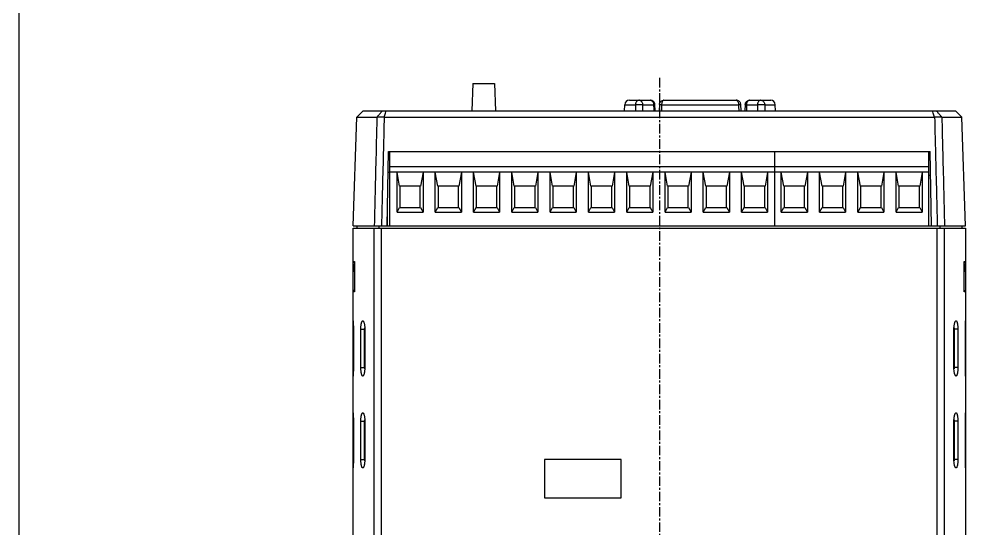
# Model space of a CAD drawing. Header units: millimetres. Extents: x 58 to 898, y 43 to 722.
# Drawn here: x 58 to 184, y 123.7 to 190.2 of the extents above; entities that cross this region are included whole.
import ezdxf

# ---------------------------------------------------------------- set-up
doc = ezdxf.new("R2010")
doc.units = ezdxf.units.MM
doc.linetypes.add('CENTER', pattern=[2, 1.25, -0.25, 0.25, -0.25])
doc.layers.add('도면층1', color=7, linetype='Continuous')

msp = doc.modelspace()

# ---------------------------------------------------------------- linework, layer by layer
at = {"color": 7, "linetype": 'Continuous'}
for p, q in [((117.195, 181.824), (117.06, 178.224)), ((117.195, 181.824), (119.995, 181.824)), ((119.995, 181.824), (120.13, 178.224)), ((137.012, 178.224), (137.034, 179.04)), ((137.034, 179.04), (138.414, 179.04)), ((137.634, 179.624), (140.368, 179.624)), ((139.354, 179.04), (140.792, 179.04)), ((140.994, 178.224), (140.968, 179.043)), ((141.545, 179.05), (141.51, 178.224)), ((141.838, 179.04), (151.883, 179.04)), ((142.144, 179.624), (151.577, 179.624)), ((152.211, 178.224), (152.176, 179.05)), ((152.753, 179.043), (152.727, 178.224)), ((152.929, 179.04), (154.367, 179.04)), ((153.353, 179.624), (156.087, 179.624)), ((155.307, 179.04), (156.687, 179.04)), ((156.709, 178.224), (156.687, 179.04)), ((102.869, 178.224), (102.041, 177.425)), ((102.869, 178.224), (180.221, 178.224)), ((180.221, 178.224), (181.049, 177.425)), ((101.545, 163.224), (102.041, 177.425)), ((102.041, 177.425), (104.658, 177.425)), ((104.658, 177.432), (105.604, 177.431)), ((105.604, 177.425), (177.486, 177.425)), ((177.486, 177.431), (178.432, 177.432)), ((178.432, 177.425), (181.049, 177.425)), ((181.545, 163.224), (181.049, 177.425)), ((105.996, 163.224), (106.166, 172.924)), ((106.166, 172.924), (176.924, 172.924)), ((106.358, 163.224), (106.358, 172.924)), ((156.608, 163.224), (156.608, 172.924)), ((156.61, 163.224), (156.61, 172.924)), ((176.735, 163.224), (176.735, 172.924)), ((177.094, 163.224), (176.924, 172.924)), ((106.358, 172.024), (106.15, 172.024)), ((176.94, 172.024), (176.735, 172.024)), ((156.608, 170.924), (106.358, 170.924)), ((156.608, 170.224), (106.358, 170.224)), ((107.283, 165.024), (107.283, 170.224)), ((107.603, 168.424), (107.283, 170.224)), ((110.683, 170.224), (110.363, 168.424)), ((110.683, 170.224), (110.683, 165.024)), ((112.283, 165.024), (112.283, 170.224)), ((112.603, 168.424), (112.283, 170.224)), ((115.683, 170.224), (115.363, 168.424)), ((115.683, 170.224), (115.683, 165.024)), ((117.283, 165.024), (117.283, 170.224)), ((117.603, 168.424), (117.283, 170.224)), ((120.683, 170.224), (120.363, 168.424)), ((120.683, 170.224), (120.683, 165.024)), ((122.283, 165.024), (122.283, 170.224)), ((122.603, 168.424), (122.283, 170.224)), ((125.683, 170.224), (125.363, 168.424)), ((125.683, 170.224), (125.683, 165.024)), ((127.283, 165.024), (127.283, 170.224)), ((127.603, 168.424), (127.283, 170.224)), ((130.683, 170.224), (130.363, 168.424)), ((130.683, 170.224), (130.683, 165.024)), ((132.283, 165.024), (132.283, 170.224)), ((132.603, 168.424), (132.283, 170.224)), ((135.683, 170.224), (135.363, 168.424)), ((135.683, 170.224), (135.683, 165.024)), ((137.283, 165.024), (137.283, 170.224)), ((137.603, 168.424), (137.283, 170.224)), ((140.683, 170.224), (140.363, 168.424)), ((140.683, 170.224), (140.683, 165.024)), ((142.283, 165.024), (142.283, 170.224)), ((142.603, 168.424), (142.283, 170.224)), ((145.683, 170.224), (145.363, 168.424)), ((145.683, 170.224), (145.683, 165.024)), ((147.283, 165.024), (147.283, 170.224)), ((147.603, 168.424), (147.283, 170.224)), ((150.683, 170.224), (150.363, 168.424)), ((150.683, 170.224), (150.683, 165.024)), ((152.283, 165.024), (152.283, 170.224)), ((152.603, 168.424), (152.283, 170.224)), ((155.683, 170.224), (155.363, 168.424)), ((155.683, 170.224), (155.683, 165.024)), ((176.735, 170.924), (156.61, 170.924)), ((176.735, 170.224), (156.61, 170.224)), ((157.473, 165.024), (157.473, 170.224)), ((157.793, 168.424), (157.473, 170.224)), ((160.873, 170.224), (160.553, 168.424)), ((160.873, 170.224), (160.873, 165.024)), ((162.473, 165.024), (162.473, 170.224)), ((162.793, 168.424), (162.473, 170.224)), ((165.873, 170.224), (165.553, 168.424)), ((165.873, 170.224), (165.873, 165.024)), ((167.473, 165.024), (167.473, 170.224)), ((167.793, 168.424), (167.473, 170.224)), ((170.873, 170.224), (170.553, 168.424)), ((170.873, 170.224), (170.873, 165.024)), ((172.473, 165.024), (172.473, 170.224)), ((172.793, 168.424), (172.473, 170.224)), ((175.873, 170.224), (175.553, 168.424)), ((175.873, 170.224), (175.873, 165.024)), ((106.358, 170.174), (106.118, 170.174)), ((176.735, 169.824), (176.979, 169.824)), ((110.363, 168.424), (107.603, 168.424)), ((107.683, 165.624), (107.683, 168.424)), ((110.283, 168.424), (110.283, 165.624)), ((115.363, 168.424), (112.603, 168.424)), ((112.683, 165.624), (112.683, 168.424)), ((115.283, 168.424), (115.283, 165.624)), ((120.363, 168.424), (117.603, 168.424)), ((117.683, 165.624), (117.683, 168.424)), ((120.283, 168.424), (120.283, 165.624)), ((125.363, 168.424), (122.603, 168.424)), ((122.683, 165.624), (122.683, 168.424)), ((125.283, 168.424), (125.283, 165.624)), ((130.363, 168.424), (127.603, 168.424)), ((127.683, 165.624), (127.683, 168.424)), ((130.283, 168.424), (130.283, 165.624)), ((135.363, 168.424), (132.603, 168.424)), ((132.683, 165.624), (132.683, 168.424)), ((135.283, 168.424), (135.283, 165.624)), ((140.363, 168.424), (137.603, 168.424)), ((137.683, 165.624), (137.683, 168.424)), ((140.283, 168.424), (140.283, 165.624)), ((145.363, 168.424), (142.603, 168.424)), ((142.683, 165.624), (142.683, 168.424)), ((145.283, 168.424), (145.283, 165.624)), ((150.363, 168.424), (147.603, 168.424)), ((147.683, 165.624), (147.683, 168.424)), ((150.283, 168.424), (150.283, 165.624)), ((155.363, 168.424), (152.603, 168.424)), ((152.683, 165.624), (152.683, 168.424)), ((155.283, 168.424), (155.283, 165.624)), ((160.553, 168.424), (157.793, 168.424)), ((157.873, 165.624), (157.873, 168.424)), ((160.473, 168.424), (160.473, 165.624)), ((165.553, 168.424), (162.793, 168.424)), ((162.873, 165.624), (162.873, 168.424)), ((165.473, 168.424), (165.473, 165.624)), ((170.553, 168.424), (167.793, 168.424)), ((167.873, 165.624), (167.873, 168.424)), ((170.473, 168.424), (170.473, 165.624)), ((175.553, 168.424), (172.793, 168.424)), ((172.873, 165.624), (172.873, 168.424)), ((175.473, 168.424), (175.473, 165.624)), ((106.058, 163.224), (106.058, 166.732)), ((107.283, 165.024), (107.603, 165.624)), ((107.603, 165.624), (110.363, 165.624)), ((110.363, 165.624), (110.683, 165.024)), ((112.283, 165.024), (112.603, 165.624)), ((112.603, 165.624), (115.363, 165.624)), ((115.363, 165.624), (115.683, 165.024)), ((117.283, 165.024), (117.603, 165.624)), ((117.603, 165.624), (120.363, 165.624)), ((120.363, 165.624), (120.683, 165.024)), ((122.283, 165.024), (122.603, 165.624)), ((122.603, 165.624), (125.363, 165.624)), ((125.363, 165.624), (125.683, 165.024)), ((127.283, 165.024), (127.603, 165.624)), ((127.603, 165.624), (130.363, 165.624)), ((130.363, 165.624), (130.683, 165.024)), ((132.283, 165.024), (132.603, 165.624)), ((132.603, 165.624), (135.363, 165.624)), ((135.363, 165.624), (135.683, 165.024)), ((137.283, 165.024), (137.603, 165.624)), ((137.603, 165.624), (140.363, 165.624)), ((140.363, 165.624), (140.683, 165.024)), ((142.283, 165.024), (142.603, 165.624)), ((142.603, 165.624), (145.363, 165.624)), ((145.363, 165.624), (145.683, 165.024)), ((147.283, 165.024), (147.603, 165.624)), ((147.603, 165.624), (150.363, 165.624)), ((150.363, 165.624), (150.683, 165.024)), ((152.283, 165.024), (152.603, 165.624)), ((152.603, 165.624), (155.363, 165.624)), ((155.363, 165.624), (155.683, 165.024)), ((157.473, 165.024), (157.793, 165.624)), ((157.793, 165.624), (160.553, 165.624)), ((160.553, 165.624), (160.873, 165.024)), ((162.473, 165.024), (162.793, 165.624)), ((162.793, 165.624), (165.553, 165.624)), ((165.553, 165.624), (165.873, 165.024)), ((167.473, 165.024), (167.793, 165.624)), ((167.793, 165.624), (170.553, 165.624)), ((170.553, 165.624), (170.873, 165.024)), ((172.473, 165.024), (172.793, 165.624)), ((172.793, 165.624), (175.553, 165.624)), ((175.553, 165.624), (175.873, 165.024)), ((107.283, 165.024), (110.683, 165.024)), ((112.283, 165.024), (115.683, 165.024)), ((117.283, 165.024), (120.683, 165.024)), ((122.283, 165.024), (125.683, 165.024)), ((127.283, 165.024), (130.683, 165.024)), ((132.283, 165.024), (135.683, 165.024)), ((137.283, 165.024), (140.683, 165.024)), ((142.283, 165.024), (145.683, 165.024)), ((147.283, 165.024), (150.683, 165.024)), ((152.283, 165.024), (155.683, 165.024)), ((157.473, 165.024), (160.873, 165.024)), ((162.473, 165.024), (165.873, 165.024)), ((167.473, 165.024), (170.873, 165.024)), ((172.473, 165.024), (175.873, 165.024)), ((101.545, 163.224), (156.608, 163.224)), ((101.545, 162.924), (181.545, 162.924)), ((101.545, 78.224), (101.545, 162.924)), ((102.045, 163.224), (102.045, 162.924)), ((104.306, 108.493), (104.306, 162.924)), ((104.897, 163.224), (104.897, 162.924)), ((105.251, 108.316), (105.251, 162.924)), ((156.61, 163.224), (181.545, 163.224)), ((177.839, 108.316), (177.839, 162.924)), ((178.194, 163.224), (178.194, 162.924)), ((178.784, 108.493), (178.784, 162.924)), ((181.045, 163.224), (181.045, 162.924)), ((181.545, 162.924), (181.545, 78.224)), ((101.545, 158.574), (101.747, 158.372)), ((101.545, 158.574), (101.747, 158.574)), ((101.745, 157.224), (101.745, 158.224)), ((101.747, 158.574), (101.747, 154.624)), ((181.545, 158.574), (181.343, 158.372)), ((181.343, 158.574), (181.545, 158.574)), ((181.343, 154.624), (181.343, 158.574)), ((181.345, 158.224), (181.345, 157.224)), ((101.545, 154.624), (101.747, 154.826)), ((101.747, 154.624), (101.545, 154.624)), ((181.545, 154.624), (181.343, 154.826)), ((181.545, 154.624), (181.343, 154.624)), ((101.545, 150.824), (101.546, 150.824)), ((181.544, 150.824), (181.545, 150.824)), ((101.545, 149.724), (101.582, 149.724)), ((101.582, 149.724), (101.582, 144.724)), ((102.562, 144.724), (102.562, 149.724)), ((102.562, 149.724), (103.073, 149.724)), ((103.052, 144.724), (103.052, 149.724)), ((103.073, 149.724), (103.073, 144.724)), ((180.528, 149.724), (180.017, 149.724)), ((180.017, 144.724), (180.017, 149.724)), ((180.038, 149.724), (180.038, 144.724)), ((180.528, 149.724), (180.528, 144.724)), ((181.545, 149.724), (181.508, 149.724)), ((181.508, 144.724), (181.508, 149.724)), ((101.545, 144.724), (101.582, 144.724)), ((102.562, 144.724), (103.073, 144.724)), ((180.528, 144.724), (180.017, 144.724)), ((181.545, 144.724), (181.508, 144.724)), ((101.546, 143.624), (101.545, 143.624)), ((181.545, 143.624), (181.544, 143.624)), ((101.545, 138.824), (101.546, 138.824)), ((181.544, 138.824), (181.545, 138.824)), ((101.545, 137.724), (101.582, 137.724)), ((101.582, 137.724), (101.582, 132.724)), ((102.562, 132.724), (102.562, 137.724)), ((102.562, 137.724), (103.073, 137.724)), ((103.052, 132.724), (103.052, 137.724)), ((103.073, 137.724), (103.073, 132.724)), ((180.017, 132.724), (180.017, 137.724)), ((180.528, 137.724), (180.017, 137.724)), ((180.038, 137.724), (180.038, 132.724)), ((180.528, 137.724), (180.528, 132.724)), ((181.508, 132.724), (181.508, 137.724)), ((181.545, 137.724), (181.508, 137.724)), ((101.545, 132.724), (101.582, 132.724)), ((102.562, 132.724), (103.073, 132.724)), ((126.545, 132.724), (126.545, 127.724)), ((136.545, 132.724), (126.545, 132.724)), ((136.545, 127.724), (136.545, 132.724)), ((180.528, 132.724), (180.017, 132.724)), ((181.545, 132.724), (181.508, 132.724)), ((101.546, 131.624), (101.545, 131.624)), ((181.545, 131.624), (181.544, 131.624)), ((126.545, 127.724), (136.545, 127.724))]:
    msp.add_line(p, q, dxfattribs=at)
msp.add_lwpolyline([(57.955, 623.708), (897.871, 623.708), (897.871, 42.67), (57.955, 42.67)], close=True)
for centre, start, end in [((137.634, 179.024), 90, 178.5), ((156.087, 179.024), 1.5, 90)]:
    msp.add_arc(centre, 0.6, start, end, dxfattribs=at)
for points in [[(138.414, 179.04), (138.413, 178.768), (138.412, 178.496), (138.411, 178.224)], [(139.354, 179.04), (139.353, 178.768), (139.351, 178.496), (139.35, 178.224)], [(140.792, 179.04), (140.801, 178.768), (140.81, 178.496), (140.818, 178.224)], [(140.881, 179.335), (140.866, 179.36), (140.849, 179.385), (140.83, 179.407)], [(140.943, 179.195), (140.935, 179.222), (140.925, 179.249), (140.913, 179.275)], [(141.571, 179.2), (141.579, 179.227), (141.589, 179.254), (141.601, 179.279)], [(141.838, 179.04), (141.826, 178.768), (141.814, 178.496), (141.802, 178.224)], [(151.883, 179.04), (151.895, 178.768), (151.907, 178.496), (151.919, 178.224)], [(152.929, 179.04), (152.92, 178.767), (152.911, 178.495), (152.903, 178.222)], [(154.367, 179.04), (154.368, 178.768), (154.37, 178.496), (154.371, 178.224)], [(155.307, 179.04), (155.308, 178.768), (155.309, 178.496), (155.31, 178.224)], [(181.544, 150.825), (181.544, 150.825), (181.545, 150.824), (181.545, 150.824)], [(103.052, 149.724), (103.052, 149.785), (103.055, 149.845), (103.063, 149.905)], [(180.038, 144.724), (180.038, 144.664), (180.035, 144.603), (180.028, 144.543)], [(101.546, 143.624), (101.546, 143.624), (101.545, 143.624), (101.545, 143.624)], [(181.544, 138.825), (181.544, 138.825), (181.545, 138.824), (181.545, 138.824)], [(103.052, 137.724), (103.052, 137.785), (103.055, 137.845), (103.063, 137.905)], [(180.038, 132.724), (180.038, 132.664), (180.035, 132.603), (180.028, 132.543)], [(101.546, 131.624), (101.546, 131.624), (101.545, 131.624), (101.545, 131.624)]]:
    msp.add_open_spline(points, degree=3, dxfattribs=at)
for points, knots in [([(138.93, 179.624), (138.884, 179.624), (138.792, 179.61), (138.665, 179.547), (138.557, 179.449), (138.477, 179.324), (138.428, 179.185), (138.415, 179.088), (138.414, 179.04)], [0, 0, 0, 0, 0.13624454, 0.27555328, 0.42026591, 0.56889954, 0.71616687, 0.85939691, 0.85939691, 0.85939691, 0.85939691]), ([(138.414, 179.04), (138.446, 179.042), (138.52, 179.045), (138.641, 179.048), (138.782, 179.05), (138.933, 179.05), (139.084, 179.048), (139.224, 179.045), (139.313, 179.042), (139.354, 179.04)], [0, 0, 0, 0, 0.09629911, 0.22064673, 0.36477543, 0.51902036, 0.67305686, 0.81654017, 0.93994838, 0.93994838, 0.93994838, 0.93994838]), ([(138.93, 179.624), (138.967, 179.624), (139.046, 179.609), (139.151, 179.545), (139.239, 179.446), (139.304, 179.322), (139.343, 179.183), (139.353, 179.088), (139.354, 179.04)], [0, 0, 0, 0, 0.11270879, 0.23244124, 0.36365203, 0.50496935, 0.64955037, 0.7924155, 0.7924155, 0.7924155, 0.7924155]), ([(140.368, 179.624), (140.405, 179.624), (140.481, 179.61), (140.584, 179.549), (140.671, 179.454), (140.738, 179.332), (140.78, 179.191), (140.791, 179.091), (140.792, 179.04)], [0, 0, 0, 0, 0.10995726, 0.22654436, 0.35372959, 0.49240683, 0.64012653, 0.79246253, 0.79246253, 0.79246253, 0.79246253]), ([(140.968, 179.043), (140.966, 179.095), (140.95, 179.197), (140.887, 179.339), (140.79, 179.46), (140.666, 179.553), (140.522, 179.611), (140.419, 179.624), (140.368, 179.624)], [0, 0, 0, 0, 0.15361284, 0.30706417, 0.46046817, 0.6137678, 0.76720805, 0.92080542, 0.92080542, 0.92080542, 0.92080542]), ([(140.792, 179.04), (140.823, 179.041), (140.883, 179.046), (140.915, 179.037), (140.973, 179.049), (140.968, 179.044)], [0, 0, 0, 0, 0.09189576, 0.15154966, 0.17546559, 0.17546559, 0.17546559, 0.17546559]), ([(141.545, 179.05), (141.547, 179.1), (141.564, 179.202), (141.628, 179.342), (141.725, 179.462), (141.849, 179.554), (141.991, 179.611), (142.094, 179.624), (142.144, 179.624)], [0, 0, 0, 0, 0.15252293, 0.30494675, 0.45734737, 0.60968184, 0.7621025, 0.91461845, 0.91461845, 0.91461845, 0.91461845]), ([(141.545, 179.05), (141.55, 179.054), (141.579, 179.044), (141.633, 179.051), (141.726, 179.043), (141.797, 179.042), (141.838, 179.04)], [0, 0, 0, 0, 0.01929018, 0.07755288, 0.17086862, 0.29305515, 0.29305515, 0.29305515, 0.29305515]), ([(142.144, 179.624), (142.117, 179.624), (142.057, 179.607), (141.981, 179.541), (141.92, 179.442), (141.874, 179.319), (141.845, 179.182), (141.838, 179.088), (141.838, 179.04)], [0, 0, 0, 0, 0.08272935, 0.17898362, 0.29513335, 0.42873384, 0.57057733, 0.71307656, 0.71307656, 0.71307656, 0.71307656]), ([(151.577, 179.624), (151.604, 179.624), (151.664, 179.607), (151.74, 179.541), (151.801, 179.442), (151.847, 179.319), (151.876, 179.182), (151.883, 179.088), (151.883, 179.04)], [0, 0, 0, 0, 0.08272981, 0.17898447, 0.29513429, 0.42873459, 0.57057774, 0.71307655, 0.71307655, 0.71307655, 0.71307655]), ([(152.176, 179.05), (152.174, 179.1), (152.157, 179.202), (152.093, 179.342), (151.996, 179.462), (151.872, 179.554), (151.73, 179.611), (151.627, 179.624), (151.577, 179.624)], [0, 0, 0, 0, 0.15252289, 0.30494672, 0.45734734, 0.60968183, 0.76210249, 0.91461845, 0.91461845, 0.91461845, 0.91461845]), ([(151.883, 179.04), (151.924, 179.042), (151.995, 179.043), (152.088, 179.051), (152.142, 179.044), (152.171, 179.054), (152.176, 179.05)], [0, 0, 0, 0, 0.1221673, 0.21549198, 0.27375938, 0.2930552, 0.2930552, 0.2930552, 0.2930552]), ([(152.753, 179.044), (152.748, 179.049), (152.806, 179.037), (152.838, 179.046), (152.898, 179.041), (152.929, 179.04)], [0, 0, 0, 0, 0.02390993, 0.08355492, 0.17546587, 0.17546587, 0.17546587, 0.17546587]), ([(152.753, 179.043), (152.755, 179.095), (152.771, 179.197), (152.834, 179.339), (152.931, 179.46), (153.055, 179.553), (153.199, 179.611), (153.302, 179.624), (153.353, 179.624)], [0, 0, 0, 0, 0.15361297, 0.30706427, 0.46046824, 0.61376785, 0.76720807, 0.92080542, 0.92080542, 0.92080542, 0.92080542]), ([(153.353, 179.624), (153.316, 179.624), (153.24, 179.61), (153.137, 179.549), (153.05, 179.454), (152.983, 179.332), (152.941, 179.191), (152.93, 179.091), (152.929, 179.04)], [0, 0, 0, 0, 0.10995731, 0.22654427, 0.35372959, 0.4924069, 0.64012641, 0.79246253, 0.79246253, 0.79246253, 0.79246253]), ([(154.791, 179.624), (154.754, 179.624), (154.675, 179.609), (154.57, 179.545), (154.482, 179.446), (154.417, 179.322), (154.378, 179.183), (154.368, 179.088), (154.367, 179.04)], [0, 0, 0, 0, 0.11270935, 0.23244214, 0.36365291, 0.50497, 0.64955074, 0.79241549, 0.79241549, 0.79241549, 0.79241549]), ([(154.367, 179.04), (154.408, 179.042), (154.497, 179.045), (154.637, 179.048), (154.788, 179.05), (154.939, 179.05), (155.08, 179.048), (155.201, 179.045), (155.275, 179.042), (155.307, 179.04)], [0, 0, 0, 0, 0.1233847, 0.26687139, 0.42090585, 0.57515141, 0.71928332, 0.84362951, 0.93994839, 0.93994839, 0.93994839, 0.93994839]), ([(154.791, 179.624), (154.837, 179.624), (154.929, 179.61), (155.056, 179.547), (155.164, 179.449), (155.244, 179.324), (155.293, 179.185), (155.306, 179.088), (155.307, 179.04)], [0, 0, 0, 0, 0.1362438, 0.27555215, 0.4202648, 0.56889873, 0.71616644, 0.85939692, 0.85939692, 0.85939692, 0.85939692]), ([(104.658, 177.425), (104.734, 177.513), (104.89, 177.687), (105.122, 177.955), (105.278, 178.134), (105.357, 178.224)], [0, 0, 0, 0, 0.3490639, 0.7014655, 1.0622697, 1.0622697, 1.0622697, 1.0622697]), ([(105.604, 177.425), (105.634, 177.511), (105.68, 177.691), (105.778, 177.954), (105.839, 178.134), (105.87, 178.224)], [0, 0, 0, 0, 0.27394866, 0.55540189, 0.8427571, 0.8427571, 0.8427571, 0.8427571]), ([(177.486, 177.425), (177.456, 177.511), (177.41, 177.691), (177.312, 177.954), (177.251, 178.134), (177.22, 178.224)], [0, 0, 0, 0, 0.27394422, 0.5553975, 0.8427571, 0.8427571, 0.8427571, 0.8427571]), ([(178.432, 177.425), (178.356, 177.513), (178.2, 177.687), (177.969, 177.955), (177.812, 178.134), (177.733, 178.224)], [0, 0, 0, 0, 0.3490693, 0.7014708, 1.0622697, 1.0622697, 1.0622697, 1.0622697]), ([(104.658, 177.425), (104.624, 176.041), (104.547, 172.958), (104.43, 168.224), (104.347, 164.874), (104.306, 163.224)], [0, 0, 0, 0, 4.1511625, 9.2539368, 14.2048392, 14.2048392, 14.2048392, 14.2048392]), ([(105.604, 177.425), (105.57, 176.041), (105.493, 172.958), (105.375, 168.224), (105.291, 164.874), (105.25, 163.224)], [0, 0, 0, 0, 4.1511797, 9.253975, 14.2048977, 14.2048977, 14.2048977, 14.2048977]), ([(177.486, 177.425), (177.521, 176.035), (177.598, 172.946), (177.716, 168.212), (177.799, 164.868), (177.84, 163.224)], [0, 0, 0, 0, 4.1694346, 9.2722299, 14.2048977, 14.2048977, 14.2048977, 14.2048977]), ([(178.432, 177.425), (178.467, 176.035), (178.543, 172.946), (178.661, 168.212), (178.743, 164.868), (178.784, 163.224)], [0, 0, 0, 0, 4.1694174, 9.2721917, 14.2048392, 14.2048392, 14.2048392, 14.2048392]), ([(101.546, 150.825), (101.556, 150.828), (101.545, 150.749), (101.569, 150.68), (101.567, 150.485), (101.578, 150.268), (101.581, 150.003), (101.582, 149.821), (101.582, 149.724)], [0, 0, 0, 0, 0.031311, 0.1348891, 0.3150879, 0.5531105, 0.8119372, 1.1014894, 1.1014894, 1.1014894, 1.1014894]), ([(102.562, 149.724), (102.562, 149.761), (102.563, 149.835), (102.567, 149.965), (102.576, 150.113), (102.592, 150.274), (102.613, 150.421), (102.64, 150.55), (102.671, 150.657), (102.705, 150.738), (102.741, 150.794), (102.778, 150.822), (102.808, 150.825), (102.829, 150.82), (102.848, 150.809), (102.859, 150.8), (102.864, 150.795)], [0, 0, 0, 0, 0.110231, 0.2210327, 0.39107, 0.5544908, 0.7053919, 0.8384591, 0.9493931, 1.0369968, 1.1019949, 1.1489654, 1.1693236, 1.19024, 1.2137803, 1.2340968, 1.2340968, 1.2340968, 1.2340968]), ([(102.864, 150.795), (102.866, 150.793), (102.884, 150.774), (102.915, 150.725), (102.953, 150.638), (102.987, 150.527), (103.017, 150.394), (103.041, 150.244), (103.066, 150.026), (103.073, 149.851), (103.073, 149.731), (103.073, 149.724)], [0, 0, 0, 0, 0.0073923, 0.0784258, 0.1726738, 0.2902342, 0.428052, 0.5818282, 0.7458836, 1.0847781, 1.1058491, 1.1058491, 1.1058491, 1.1058491]), ([(180.017, 149.724), (180.017, 149.762), (180.018, 149.836), (180.023, 149.968), (180.034, 150.116), (180.053, 150.277), (180.079, 150.424), (180.11, 150.552), (180.145, 150.658), (180.182, 150.738), (180.211, 150.78), (180.226, 150.795)], [0, 0, 0, 0, 0.1117664, 0.2240293, 0.3943484, 0.557979, 0.7091572, 0.8427206, 0.9544639, 1.0431217, 1.1058159, 1.1058159, 1.1058159, 1.1058159]), ([(180.226, 150.795), (180.227, 150.795), (180.239, 150.807), (180.26, 150.822), (180.29, 150.825), (180.311, 150.82), (180.331, 150.807), (180.36, 150.779), (180.393, 150.724), (180.426, 150.636), (180.456, 150.524), (180.482, 150.39), (180.502, 150.24), (180.522, 150.022), (180.528, 149.849), (180.528, 149.73), (180.528, 149.724)], [0, 0, 0, 0, 0.0034553, 0.0512388, 0.0716835, 0.0924297, 0.115605, 0.1428178, 0.2128354, 0.3062777, 0.4233892, 0.5609974, 0.7146017, 0.8783672, 1.2158842, 1.234196, 1.234196, 1.234196, 1.234196]), ([(181.508, 149.724), (181.508, 149.818), (181.509, 150.002), (181.513, 150.27), (181.523, 150.491), (181.523, 150.685), (181.543, 150.749), (181.536, 150.829), (181.545, 150.824)], [0, 0, 0, 0, 0.2802011, 0.5548335, 0.7949343, 0.9709091, 1.0713056, 1.1014298, 1.1014298, 1.1014298, 1.1014298]), ([(180.028, 149.903), (180.034, 149.847), (180.038, 149.787), (180.038, 149.728), (180.038, 149.724)], [0, 0, 0, 0, 0.16915864, 0.1791469, 0.1791469, 0.1791469, 0.1791469]), ([(101.582, 144.724), (101.582, 144.631), (101.581, 144.446), (101.577, 144.178), (101.567, 143.957), (101.567, 143.763), (101.547, 143.699), (101.554, 143.62), (101.545, 143.624)], [0, 0, 0, 0, 0.2805643, 0.5553686, 0.79544, 0.971374, 1.071376, 1.1014343, 1.1014343, 1.1014343, 1.1014343]), ([(102.864, 143.654), (102.863, 143.653), (102.851, 143.641), (102.83, 143.627), (102.8, 143.623), (102.779, 143.629), (102.759, 143.641), (102.73, 143.67), (102.698, 143.725), (102.664, 143.812), (102.634, 143.925), (102.608, 144.058), (102.588, 144.209), (102.568, 144.426), (102.562, 144.6), (102.562, 144.718), (102.562, 144.724)], [0, 0, 0, 0, 0.0034553, 0.0512388, 0.0716835, 0.0924297, 0.115605, 0.1428178, 0.2128354, 0.3062777, 0.4233892, 0.5609974, 0.7146017, 0.8783672, 1.2158842, 1.234196, 1.234196, 1.234196, 1.234196]), ([(103.073, 144.724), (103.073, 144.687), (103.072, 144.612), (103.067, 144.481), (103.056, 144.333), (103.037, 144.172), (103.011, 144.025), (102.98, 143.896), (102.945, 143.79), (102.908, 143.711), (102.879, 143.669), (102.864, 143.654)], [0, 0, 0, 0, 0.1117664, 0.2240293, 0.3943484, 0.557979, 0.7091572, 0.8427206, 0.9544639, 1.0431217, 1.1058159, 1.1058159, 1.1058159, 1.1058159]), ([(103.062, 144.545), (103.056, 144.601), (103.052, 144.661), (103.052, 144.721), (103.052, 144.724)], [0, 0, 0, 0, 0.16915864, 0.1791469, 0.1791469, 0.1791469, 0.1791469]), ([(180.226, 143.654), (180.224, 143.656), (180.206, 143.674), (180.175, 143.723), (180.137, 143.81), (180.103, 143.922), (180.073, 144.055), (180.049, 144.205), (180.025, 144.423), (180.017, 144.597), (180.017, 144.717), (180.017, 144.724)], [0, 0, 0, 0, 0.0073923, 0.0784258, 0.1726738, 0.2902342, 0.428052, 0.5818282, 0.7458836, 1.0847781, 1.1058491, 1.1058491, 1.1058491, 1.1058491]), ([(180.528, 144.724), (180.528, 144.688), (180.527, 144.614), (180.523, 144.484), (180.514, 144.336), (180.498, 144.175), (180.477, 144.027), (180.45, 143.898), (180.419, 143.792), (180.385, 143.711), (180.349, 143.654), (180.312, 143.627), (180.282, 143.623), (180.261, 143.628), (180.242, 143.639), (180.231, 143.649), (180.226, 143.654)], [0, 0, 0, 0, 0.110231, 0.2210327, 0.39107, 0.5544908, 0.7053919, 0.8384591, 0.9493931, 1.0369968, 1.1019949, 1.1489654, 1.1693236, 1.19024, 1.2137803, 1.2340968, 1.2340968, 1.2340968, 1.2340968]), ([(181.544, 143.624), (181.534, 143.621), (181.546, 143.7), (181.521, 143.77), (181.523, 143.964), (181.513, 144.181), (181.509, 144.446), (181.508, 144.628), (181.508, 144.724)], [0, 0, 0, 0, 0.031425, 0.1353331, 0.315744, 0.5532447, 0.8121415, 1.1014863, 1.1014863, 1.1014863, 1.1014863]), ([(101.546, 138.825), (101.556, 138.828), (101.545, 138.749), (101.569, 138.68), (101.567, 138.485), (101.578, 138.268), (101.581, 138.003), (101.582, 137.821), (101.582, 137.724)], [0, 0, 0, 0, 0.031311, 0.1348891, 0.3150879, 0.5531105, 0.8119372, 1.1014894, 1.1014894, 1.1014894, 1.1014894]), ([(102.562, 137.724), (102.562, 137.761), (102.563, 137.835), (102.567, 137.965), (102.576, 138.113), (102.592, 138.274), (102.613, 138.421), (102.64, 138.55), (102.671, 138.657), (102.705, 138.738), (102.741, 138.794), (102.778, 138.822), (102.808, 138.825), (102.829, 138.82), (102.848, 138.809), (102.859, 138.8), (102.864, 138.795)], [0, 0, 0, 0, 0.110231, 0.2210327, 0.39107, 0.5544908, 0.7053919, 0.8384591, 0.9493931, 1.0369968, 1.1019949, 1.1489654, 1.1693236, 1.19024, 1.2137803, 1.2340968, 1.2340968, 1.2340968, 1.2340968]), ([(102.864, 138.795), (102.866, 138.793), (102.884, 138.774), (102.915, 138.725), (102.953, 138.638), (102.987, 138.527), (103.017, 138.394), (103.041, 138.244), (103.066, 138.026), (103.073, 137.851), (103.073, 137.731), (103.073, 137.724)], [0, 0, 0, 0, 0.0073923, 0.0784258, 0.1726738, 0.2902342, 0.428052, 0.5818282, 0.7458836, 1.0847781, 1.1058491, 1.1058491, 1.1058491, 1.1058491]), ([(180.017, 137.724), (180.017, 137.762), (180.018, 137.836), (180.023, 137.968), (180.034, 138.116), (180.053, 138.277), (180.079, 138.424), (180.11, 138.552), (180.145, 138.658), (180.182, 138.738), (180.211, 138.78), (180.226, 138.795)], [0, 0, 0, 0, 0.1117664, 0.2240293, 0.3943484, 0.557979, 0.7091572, 0.8427206, 0.9544639, 1.0431217, 1.1058159, 1.1058159, 1.1058159, 1.1058159]), ([(180.226, 138.795), (180.227, 138.795), (180.239, 138.807), (180.26, 138.822), (180.29, 138.825), (180.311, 138.82), (180.331, 138.807), (180.36, 138.779), (180.393, 138.724), (180.426, 138.636), (180.456, 138.524), (180.482, 138.39), (180.502, 138.24), (180.522, 138.022), (180.528, 137.849), (180.528, 137.73), (180.528, 137.724)], [0, 0, 0, 0, 0.0034553, 0.0512388, 0.0716835, 0.0924297, 0.115605, 0.1428178, 0.2128354, 0.3062777, 0.4233892, 0.5609974, 0.7146017, 0.8783672, 1.2158842, 1.234196, 1.234196, 1.234196, 1.234196]), ([(181.508, 137.724), (181.508, 137.818), (181.509, 138.002), (181.513, 138.27), (181.523, 138.491), (181.523, 138.685), (181.543, 138.749), (181.536, 138.829), (181.545, 138.824)], [0, 0, 0, 0, 0.2802011, 0.5548335, 0.7949343, 0.9709091, 1.0713056, 1.1014298, 1.1014298, 1.1014298, 1.1014298]), ([(180.028, 137.903), (180.034, 137.847), (180.038, 137.787), (180.038, 137.728), (180.038, 137.724)], [0, 0, 0, 0, 0.16915864, 0.1791469, 0.1791469, 0.1791469, 0.1791469]), ([(101.582, 132.724), (101.582, 132.631), (101.581, 132.446), (101.577, 132.178), (101.567, 131.957), (101.567, 131.763), (101.547, 131.699), (101.554, 131.62), (101.545, 131.624)], [0, 0, 0, 0, 0.2805643, 0.5553686, 0.79544, 0.971374, 1.071376, 1.1014343, 1.1014343, 1.1014343, 1.1014343]), ([(102.864, 131.654), (102.863, 131.653), (102.851, 131.641), (102.83, 131.627), (102.8, 131.623), (102.779, 131.629), (102.759, 131.641), (102.73, 131.67), (102.698, 131.725), (102.664, 131.812), (102.634, 131.925), (102.608, 132.058), (102.588, 132.209), (102.568, 132.426), (102.562, 132.6), (102.562, 132.718), (102.562, 132.724)], [0, 0, 0, 0, 0.0034553, 0.0512388, 0.0716835, 0.0924297, 0.115605, 0.1428178, 0.2128354, 0.3062777, 0.4233892, 0.5609974, 0.7146017, 0.8783672, 1.2158842, 1.234196, 1.234196, 1.234196, 1.234196]), ([(103.073, 132.724), (103.073, 132.687), (103.072, 132.612), (103.067, 132.481), (103.056, 132.333), (103.037, 132.172), (103.011, 132.025), (102.98, 131.896), (102.945, 131.79), (102.908, 131.711), (102.879, 131.669), (102.864, 131.654)], [0, 0, 0, 0, 0.1117664, 0.2240293, 0.3943484, 0.557979, 0.7091572, 0.8427206, 0.9544639, 1.0431217, 1.1058159, 1.1058159, 1.1058159, 1.1058159]), ([(103.062, 132.545), (103.056, 132.601), (103.052, 132.661), (103.052, 132.721), (103.052, 132.724)], [0, 0, 0, 0, 0.16915864, 0.1791469, 0.1791469, 0.1791469, 0.1791469]), ([(180.226, 131.654), (180.224, 131.656), (180.206, 131.674), (180.175, 131.723), (180.137, 131.81), (180.103, 131.922), (180.073, 132.055), (180.049, 132.205), (180.025, 132.423), (180.017, 132.597), (180.017, 132.717), (180.017, 132.724)], [0, 0, 0, 0, 0.0073923, 0.0784258, 0.1726738, 0.2902342, 0.428052, 0.5818282, 0.7458836, 1.0847781, 1.1058491, 1.1058491, 1.1058491, 1.1058491]), ([(180.528, 132.724), (180.528, 132.688), (180.527, 132.614), (180.523, 132.484), (180.514, 132.336), (180.498, 132.175), (180.477, 132.027), (180.45, 131.898), (180.419, 131.792), (180.385, 131.711), (180.349, 131.654), (180.312, 131.627), (180.282, 131.623), (180.261, 131.628), (180.242, 131.639), (180.231, 131.649), (180.226, 131.654)], [0, 0, 0, 0, 0.110231, 0.2210327, 0.39107, 0.5544908, 0.7053919, 0.8384591, 0.9493931, 1.0369968, 1.1019949, 1.1489654, 1.1693236, 1.19024, 1.2137803, 1.2340968, 1.2340968, 1.2340968, 1.2340968]), ([(181.544, 131.624), (181.534, 131.621), (181.546, 131.7), (181.521, 131.77), (181.523, 131.964), (181.513, 132.181), (181.509, 132.446), (181.508, 132.628), (181.508, 132.724)], [0, 0, 0, 0, 0.031425, 0.1353331, 0.315744, 0.5532447, 0.8121415, 1.1014863, 1.1014863, 1.1014863, 1.1014863])]:
    msp.add_open_spline(points, degree=3, knots=knots, dxfattribs=at)
at = {"layer": '도면층1', "color": 1, "linetype": 'CENTER'}
msp.add_line((141.545, 182.523), (141.545, 68.989), dxfattribs=at)

doc.saveas('drawing.dxf')
